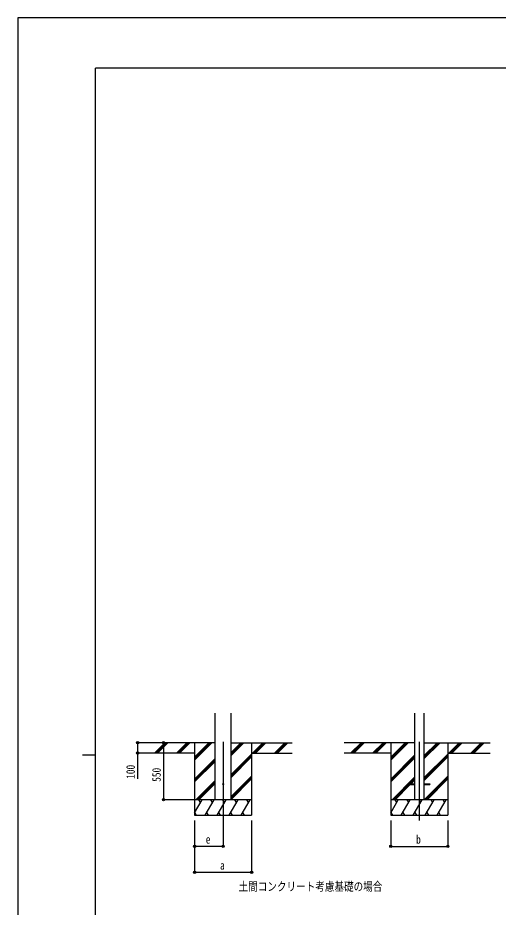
# Model space of a CAD drawing. Units: millimetres, scale not verified. Extents: x -10512 to 10512, y -7425 to 7425.
# Drawn here: x -10512 to -5880, y -1157 to 7425 of the extents above; entities that cross this region are included whole.
import ezdxf
from ezdxf.enums import TextEntityAlignment as Align

# ---------------------------------------------------------------- set-up
doc = ezdxf.new("R2010")
doc.units = ezdxf.units.MM
doc.header["$LTSCALE"] = 40
for name, color, linetype in [('0-2_USER1', 3, 'Continuous'), ('0-3_YKK_12', 2, 'Continuous'), ('0-4_YKK_13', 4, 'Continuous'), ('0-5_YKK_A1', 4, 'Continuous'), ('0-6_YKK_D', 6, 'Continuous'), ('0-7_YKK_ZWAK', 7, 'Continuous')]:
    doc.layers.add(name, color=color, linetype=linetype)
doc.styles.add('ＭＳ ゴシック', font='')
doc.styles.get('ＭＳ ゴシック').set_extended_font_data('MS Gothic')

msp = doc.modelspace()

# ---------------------------------------------------------------- linework, layer by layer
at = {"layer": '0-3_YKK_12'}
for p, q in [((-8532.8, 439.06), (-8532.8, -320.15)), ((-6641.23, 439.06), (-6641.23, -320.15))]:
    msp.add_line(p, q, dxfattribs=at)
at = {"layer": '0-4_YKK_13'}
for p, q in [((-6741.23, 34.35), (-6741.23, 25.35)), ((-6741.23, 34.35), (-6686.43, 34.35)), ((-6741.23, 25.35), (-6686.43, 25.35)), ((-6596.03, 34.35), (-6541.23, 34.35)), ((-6596.03, 25.35), (-6541.23, 25.35)), ((-6541.23, 34.35), (-6541.23, 25.35))]:
    msp.add_line(p, q, dxfattribs=at)
msp.add_circle((-8532.8, 29.85), 5, dxfattribs=at)
at = {"layer": '0-5_YKK_A1'}
for p, q in [((-8610.55, -120.15), (-8610.55, 715.2)), ((-8455.05, -120.15), (-8455.05, 715.2)), ((-6686.43, 715.2), (-6686.43, -120.15)), ((-6596.03, 715.2), (-6596.03, -120.15)), ((-8610.55, 429.85), (-9258.75, 429.85)), ((-9192.07, 331.26), (-9093.47, 429.85)), ((-9179.33, 329.85), (-9079.33, 429.85)), ((-9165.18, 329.85), (-9065.18, 429.85)), ((-8979.93, 331.26), (-8881.34, 429.85)), ((-8967.19, 329.85), (-8867.19, 429.85)), ((-8953.05, 329.85), (-8853.05, 429.85)), ((-8807.8, 429.85), (-8807.8, -270.15)), ((-8807.8, 262.97), (-8640.92, 429.85)), ((-8807.8, 277.12), (-8655.06, 429.85)), ((-8807.8, 291.26), (-8669.2, 429.85)), ((-8455.05, 307.35), (-8332.55, 429.85)), ((-8455.05, 321.5), (-8346.69, 429.85)), ((-8455.05, 335.64), (-8360.84, 429.85)), ((-8455.05, 429.85), (-7867.18, 429.85)), ((-8257.8, 429.85), (-8257.8, -270.15)), ((-8248.7, 329.85), (-8148.7, 429.85)), ((-8234.56, 329.85), (-8134.56, 429.85)), ((-8220.42, 329.85), (-8120.42, 429.85)), ((-8036.57, 329.85), (-7936.57, 429.85)), ((-8022.43, 329.85), (-7922.43, 429.85)), ((-8008.29, 329.85), (-7908.29, 429.85)), ((-6686.43, 429.85), (-7367.18, 429.85)), ((-7300.5, 331.26), (-7201.9, 429.85)), ((-7287.76, 329.85), (-7187.76, 429.85)), ((-7273.61, 329.85), (-7173.61, 429.85)), ((-7088.36, 331.26), (-6989.77, 429.85)), ((-7075.62, 329.85), (-6975.62, 429.85)), ((-7061.48, 329.85), (-6961.48, 429.85)), ((-6916.23, 429.85), (-6916.23, -270.15)), ((-6916.23, 262.97), (-6749.35, 429.85)), ((-6916.23, 277.12), (-6763.49, 429.85)), ((-6916.23, 291.26), (-6777.63, 429.85)), ((-6596.03, 274.8), (-6440.98, 429.85)), ((-6596.03, 288.95), (-6455.12, 429.85)), ((-6596.03, 303.09), (-6469.27, 429.85)), ((-6596.03, 429.85), (-5958.02, 429.85)), ((-6366.23, 429.85), (-6366.23, -270.15)), ((-6357.13, 329.85), (-6257.13, 429.85)), ((-6342.99, 329.85), (-6242.99, 429.85)), ((-6328.85, 329.85), (-6228.85, 429.85)), ((-6145, 329.85), (-6045, 429.85)), ((-6130.86, 329.85), (-6030.86, 429.85)), ((-6116.72, 329.85), (-6016.72, 429.85)), ((-8807.8, 329.85), (-9258.75, 329.85)), ((-8807.8, 79.13), (-8610.55, 276.37)), ((-8807.8, 64.98), (-8610.55, 262.23)), ((-8455.05, 123.51), (-8257.8, 320.76)), ((-8455.05, 109.37), (-8257.8, 306.61)), ((-8455.05, 95.22), (-8257.8, 292.47)), ((-8257.8, 329.85), (-7867.18, 329.85)), ((-6916.23, 329.85), (-7367.18, 329.85)), ((-6916.23, 79.13), (-6686.43, 308.92)), ((-6916.23, 64.98), (-6686.43, 294.78)), ((-6916.23, 50.84), (-6686.43, 280.64)), ((-6596.03, 90.96), (-6366.23, 320.76)), ((-6596.03, 76.82), (-6366.23, 306.61)), ((-6596.03, 62.67), (-6366.23, 292.47)), ((-6366.23, 329.85), (-5958.02, 329.85)), ((-8807.8, 50.84), (-8610.55, 248.09)), ((-8455.05, -88.62), (-8257.8, 108.63)), ((-8455.05, -102.76), (-8257.8, 94.48)), ((-6903.37, -120.15), (-6686.43, 96.79)), ((-6595.01, -120.15), (-6366.23, 108.63)), ((-6580.86, -120.15), (-6366.23, 94.48)), ((-8794.94, -120.15), (-8610.55, 64.24)), ((-8780.8, -120.15), (-8610.55, 50.1)), ((-8766.66, -120.15), (-8610.55, 35.96)), ((-8455.05, -116.91), (-8257.8, 80.34)), ((-6889.23, -120.15), (-6741.23, 27.85)), ((-6875.09, -120.15), (-6729.59, 25.35)), ((-6734.73, 34.35), (-6686.43, 82.65)), ((-6720.59, 34.35), (-6686.43, 68.51)), ((-6566.72, -120.15), (-6366.23, 80.34)), ((-8257.8, -120.15), (-8807.8, -120.15)), ((-8807.8, -245.6), (-8735.37, -120.15)), ((-8750.37, -146.13), (-8765.38, -120.15)), ((-8706.5, -270.15), (-8619.9, -120.15)), ((-8634.9, -146.13), (-8649.9, -120.15)), ((-8591.03, -270.15), (-8504.43, -120.15)), ((-8519.43, -146.13), (-8534.44, -120.15)), ((-8475.56, -270.15), (-8388.96, -120.15)), ((-8403.96, -146.13), (-8418.96, -120.15)), ((-8360.09, -270.15), (-8273.49, -120.15)), ((-8288.49, -146.13), (-8303.49, -120.15)), ((-6366.23, -120.15), (-6916.23, -120.15)), ((-6916.23, -245.6), (-6843.8, -120.15)), ((-6858.8, -146.13), (-6873.8, -120.15)), ((-6814.93, -270.15), (-6728.33, -120.15)), ((-6743.33, -146.13), (-6758.33, -120.15)), ((-6699.46, -270.15), (-6612.86, -120.15)), ((-6627.86, -146.13), (-6642.86, -120.15)), ((-6583.99, -270.15), (-6497.39, -120.15)), ((-6512.39, -146.13), (-6527.39, -120.15)), ((-6468.52, -270.15), (-6381.92, -120.15)), ((-6396.92, -146.13), (-6411.92, -120.15)), ((-8806.98, -244.17), (-8791.98, -270.15)), ((-8691.51, -244.17), (-8676.51, -270.15)), ((-8576.04, -244.17), (-8561.04, -270.15)), ((-8460.57, -244.17), (-8445.57, -270.15)), ((-8345.1, -244.17), (-8330.1, -270.15)), ((-6915.41, -244.17), (-6900.41, -270.15)), ((-6799.94, -244.17), (-6784.94, -270.15)), ((-6684.47, -244.17), (-6669.47, -270.15)), ((-6568.99, -244.17), (-6554, -270.15)), ((-6453.53, -244.17), (-6438.53, -270.15)), ((-8807.8, -270.15), (-8257.8, -270.15)), ((-6916.23, -270.15), (-6366.23, -270.15))]:
    msp.add_line(p, q, dxfattribs=at)
at = {"layer": '0-6_YKK_D'}
for p, q in [((-9193.14, 429.85), (-9358.8, 429.85)), ((-9033.86, 429.85), (-9108.8, 429.85)), ((-9107.8, 429.85), (-9107.8, -120.15)), ((-9193.14, 329.85), (-9358.8, 329.85)), ((-8808.8, -120.15), (-9108.8, -120.15)), ((-8807.8, -320.15), (-8807.8, -821.15)), ((-8807.8, -320.15), (-8807.8, -571.15)), ((-8532.8, -320.15), (-8532.8, -571.15)), ((-8257.8, -320.15), (-8257.8, -821.15)), ((-6916.23, -320.15), (-6916.23, -571.15)), ((-6366.23, -320.15), (-6366.23, -571.15)), ((-8532.8, -570.15), (-8807.8, -570.15)), ((-6916.23, -570.15), (-6366.23, -570.15)), ((-8807.8, -820.15), (-8257.8, -820.15))]:
    msp.add_line(p, q, dxfattribs=at)
msp.add_lwpolyline([(-9357.8, 429.85), (-9357.8, 329.85), (-9357.8, 80.02)], dxfattribs=at)
for centre in [(-9357.8, 429.85), (-9107.8, 429.85), (-9357.8, 329.85), (-9107.8, -120.15), (-8807.8, -570.15), (-8532.8, -570.15), (-6916.23, -570.15), (-6366.23, -570.15), (-8807.8, -820.15), (-8257.8, -820.15)]:
    msp.add_circle(centre, 10.62, dxfattribs=at)
at = {"layer": '0-7_YKK_ZWAK'}
for p, q in [((9737.55, 6937.5), (-9762.45, 6937.5)), ((-9762.45, -6312.5), (-9762.45, 6937.5)), ((-9887.45, 312.5), (-9762.45, 312.5))]:
    msp.add_line(p, q, dxfattribs=at)
msp.add_lwpolyline([(-10512.5, -7425), (10512.5, -7425), (10512.5, 7425), (-10512.5, 7425)], close=True, dxfattribs=at)

# ---------------------------------------------------------------- texts
at = {"layer": '0-2_USER1', "style": 'ＭＳ ゴシック', "width": 0.8}
msp.add_text('土間コンクリート考慮基礎の場合', height=82.48, dxfattribs=at).set_placement((-8383.25, -1024.26), align=Align.BOTTOM_LEFT)
at = {"layer": '0-6_YKK_D', "style": 'ＭＳ ゴシック', "width": 0.8}
for s, p in [('100', (-9359.47, 81.69)), ('550', (-9109.47, 52.85))]:
    msp.add_text(s, height=82.48, rotation=90, dxfattribs=at).set_placement(p, align=Align.BOTTOM_LEFT)
for s, p in [('e', (-8700.3, -568.48)), ('b', (-6671.23, -569.35)), ('a', (-8562.8, -819.35))]:
    msp.add_text(s, height=82.48, dxfattribs=at).set_placement(p, align=Align.BOTTOM_LEFT)

doc.saveas('drawing.dxf')
